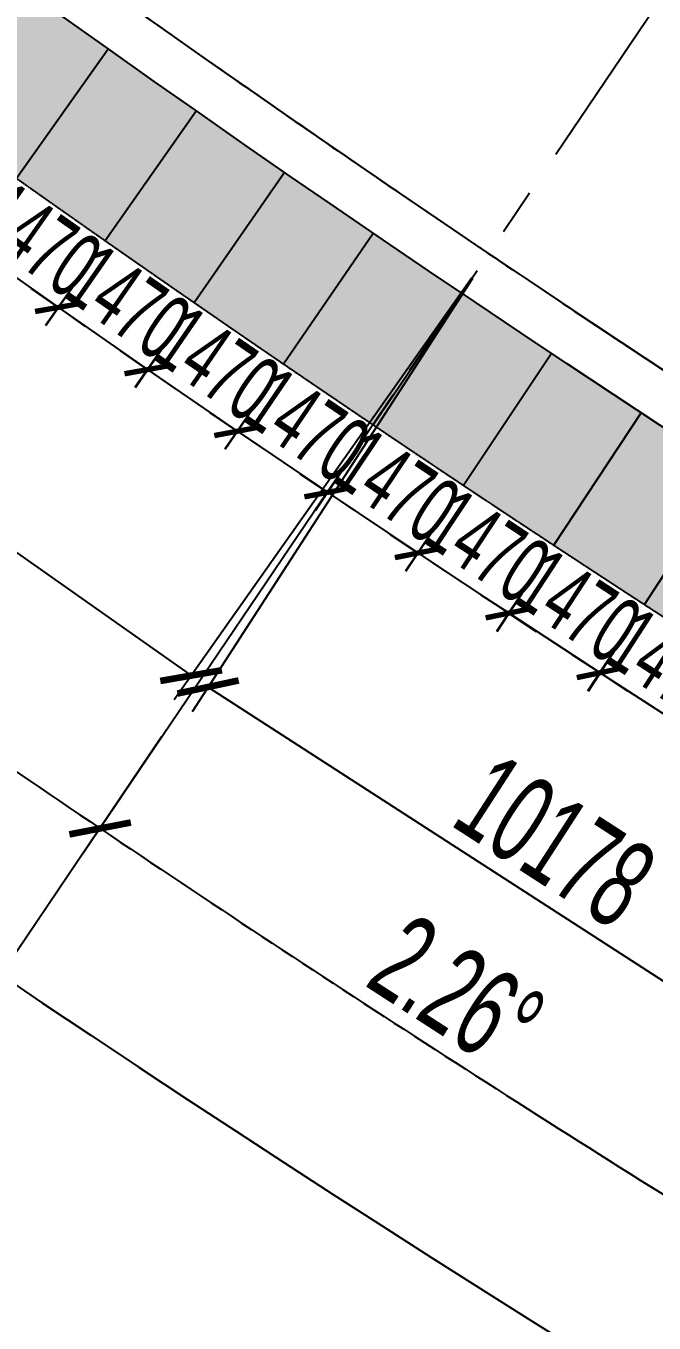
# Model space of a CAD drawing. Extents: x -668578 to 2331563, y -1202445 to 1620273.
# Drawn here: x 1567995 to 1576507, y 61932 to 79529 of the extents above; entities that cross this region are included whole.
import ezdxf
from ezdxf.enums import TextEntityAlignment as Align

# ---------------------------------------------------------------- set-up
doc = ezdxf.new("R2010")
doc.units = 0
doc.linetypes.add('CENTER2', pattern=[28.575000000000003, 19.05, -3.175, 3.175, -3.175])
doc.linetypes.add('DASH', pattern=[0.35, 0.25, -0.1])
doc.layers.get('0').update_dxf_attribs({"color": 8})
doc.layers.get('Defpoints').update_dxf_attribs({"color": 8})
for name, color, linetype in [('#填充层', 8, 'Continuous'), ('#幕墙线-平面', 8, 'Continuous'), ('#标注', 8, 'Continuous'), ('#轴线', 8, 'CENTER2'), ('dim', 8, 'Continuous')]:
    doc.layers.add(name, color=color, linetype=linetype)
doc.styles.add('JHZX', font='jrs.shx', dxfattribs={"width": 0.6, "bigfont": 'jhz.shx'})
doc.dimstyles.new('JZBZ-300', dxfattribs={"dimscale": 300, "dimtxt": 3, "dimasz": 1.5, "dimexe": 1, "dimexo": 1, "dimgap": 0.5, "dimtad": 1, "dimdec": 0, "dimdsep": 46, "dimtxsty": 'JHZX', "dimblk1": 'ARCHTICK', "dimblk2": 'ARCHTICK', "dimsah": 1, "dimcen": 0, "dimclrd": 1, "dimclre": 1, "dimclrt": 2, "dimazin": 2, "dimtfac": 1, "dimtdec": 0, "dimtix": 1, "dimtmove": 0, "dimatfit": 3, "dimfxl": 0, "dimtolj": 1, "dimlwd": -1, "dimlwe": -1, "dimarcsym": 0})
doc.dimstyles.new('JZBZ-400', dxfattribs={"dimscale": 400, "dimtxt": 3, "dimasz": 1.5, "dimexe": 1, "dimexo": 1, "dimgap": 0.5, "dimtad": 1, "dimdec": 0, "dimdsep": 46, "dimtxsty": 'JHZX', "dimblk1": 'ARCHTICK', "dimblk2": 'ARCHTICK', "dimsah": 1, "dimcen": 0, "dimclrd": 1, "dimclre": 1, "dimclrt": 2, "dimazin": 2, "dimtfac": 1, "dimtdec": 0, "dimtix": 1, "dimtmove": 0, "dimatfit": 3, "dimfxl": 0, "dimtolj": 1, "dimlwd": -1, "dimlwe": -1, "dimarcsym": 0})

# ---------------------------------------------------------------- blocks, each defined once
blk = doc.blocks.new('_ARCHTICK')
at = {"color": 0, "linetype": 'ByBlock', "const_width": 0.15}
blk.add_lwpolyline([(-0.5, -0.5), (0.5, 0.5)], dxfattribs=at)
blk = doc.blocks.new('*D2939')
at = {"layer": '#标注', "ltscale": 300, "transparency": 16777216}
for p, q in [((-1772.791618300945, -1481.365197545436), (-9341.748198340536, -7862.657879242006)), ((165913.7732030131, -92055.65823940704), (164727.0996400029, -101884.2800072265))]:
    blk.add_line(p, q, dxfattribs=at)
blk.add_arc((197092.1482162317, 166179.1797920645), 269610.2124900237, 220.1338192809485, 263.1156299250187, dxfattribs=at)
at = {"layer": 'Defpoints', "color": 0, "ltscale": 300, "transparency": 16777216}
for p in [(197092.1482162317, 166179.1797920645), (-1466.975190824596, -1223.535190204158), (40379.67516651106, -53208.30268940322), (165961.7196095993, -91658.54220838404)]:
    blk.add_point(p, dxfattribs=at)
at = {"layer": '#标注', "ltscale": 300, "transparency": 16777216, "xscale": 600, "yscale": 600, "zscale": 600}
for p, rotation in [((-9035.931770864163, -7604.827871900749), 130.1338192809485), ((164775.0460465892, -101487.1639762035), 353.1156299250187)]:
    blk.add_blockref('_ARCHTICK', p, dxfattribs=dict(at, rotation=rotation))
at = {"layer": '#标注', "ltscale": 300, "transparency": 16777216, "insert": (69341.55334645722, -70334.48968467087), "char_height": 1200, "attachment_point": 5, "rotation": 331.6247246029835, "style": 'JHZX'}
blk.add_mtext('\\A1;42.98°', dxfattribs=at)
blk = doc.blocks.new('*D2929')
at = {"layer": '#标注', "ltscale": 300, "transparency": 16777216}
for p, q in [((43129.16341758407, -43469.86493148574), (38689.80528959779, -49514.87108627793)), ((51524.5455123405, -49383.7940337945), (47327.25925499667, -55599.32201409565))]:
    blk.add_line(p, q, dxfattribs=at)
blk.add_arc((197092.1482162355, 166179.1797920583), 267210.2124900214, 233.7070209422216, 235.9692216820953, dxfattribs=at)
at = {"layer": 'Defpoints', "color": 0, "ltscale": 300, "transparency": 16777216}
for p in [(197092.1482162355, 166179.1797920583), (43365.92918441003, -43147.46460323013), (51748.40077939886, -49052.29920817842), (41774.68262465257, -51255.36792557062)]:
    blk.add_point(p, dxfattribs=at)
at = {"layer": '#标注', "ltscale": 300, "transparency": 16777216, "xscale": 600, "yscale": 600, "zscale": 600}
for p, rotation in [((38926.57105642366, -49192.47075802225), 143.7070209422216), ((47551.114522055, -55267.82718847955), 325.9692216820953)]:
    blk.add_blockref('_ARCHTICK', p, dxfattribs=dict(at, rotation=rotation))
at = {"layer": '#标注', "ltscale": 300, "transparency": 16777216, "insert": (43669.56857210046, -51618.69295769426), "char_height": 1200, "attachment_point": 5, "rotation": 324.8381213121585, "style": 'JHZX'}
blk.add_mtext('\\A1;2.26°', dxfattribs=at)
blk = doc.blocks.new('*D2930')
at = {"layer": '#标注', "ltscale": 300, "transparency": 16777216}
for p, q in [((51524.54551234051, -49383.7940337945), (47327.25925499615, -55599.32201409651)), ((60146.82246571455, -54961.72641185495), (56198.15034978064, -61338.08811119855))]:
    blk.add_line(p, q, dxfattribs=at)
blk.add_arc((197092.1482162355, 166179.1797920608), 267210.2124900245, 235.9692216820956, 238.2314223311194, dxfattribs=at)
at = {"layer": 'Defpoints', "color": 0, "ltscale": 300, "transparency": 16777216}
for p in [(197092.1482162355, 166179.1797920608), (51748.40077939886, -49052.29920817842), (60357.41831189766, -54621.65378788998), (50478.43420826914, -57216.69421584099)]:
    blk.add_point(p, dxfattribs=at)
at = {"layer": '#标注', "ltscale": 300, "transparency": 16777216, "xscale": 600, "yscale": 600, "zscale": 600}
for p, rotation in [((47551.11452205444, -55267.82718848043), 145.9692216820956), ((56408.74619596369, -60998.01548723358), 328.2314223311194)]:
    blk.add_blockref('_ARCHTICK', p, dxfattribs=dict(at, rotation=rotation))
at = {"layer": '#标注', "ltscale": 300, "transparency": 16777216, "insert": (52386.18470508435, -57504.93999137268), "char_height": 1200, "attachment_point": 5, "rotation": 327.10032200660754, "style": 'JHZX'}
blk.add_mtext('\\A1;2.26°', dxfattribs=at)
blk = doc.blocks.new('*U2924')
at = {"linetype": 'ByBlock'}
blk.add_line((-8.960830237663566e-17, -20), (0, 0), dxfattribs=at)
blk.add_circle((0, -24), 4, dxfattribs=at)
at = {"color": 253, "linetype": 'ByBlock', "style": 'JHZX', "width": 0.75}
blk.add_attdef('AXES', text='', height=4, dxfattribs=at).set_placement((0, -24), align=Align.MIDDLE_CENTER)
blk = doc.blocks.new('*D3010')
at = {"layer": '#标注', "transparency": 16777216}
for p, q in [((-101902.4539093961, -38889.51586184055), (-105706.1735905746, -44769.24346854811)), ((-105488.9056908381, -44433.39430635753), (-96943.20927168499, -49961.78538723463)), ((-93356.75749024296, -44417.90694271766), (-97160.47717142141, -50297.63454942522))]:
    blk.add_line(p, q, dxfattribs=at)
at = {"layer": 'Defpoints', "color": 0, "transparency": 16777216}
for p in [(-101685.1860096597, -38553.66669964996), (-93139.48959050654, -44082.05778052706), (-96943.20927168499, -49961.78538723463)]:
    blk.add_point(p, dxfattribs=at)
at = {"layer": '#标注', "transparency": 16777216, "xscale": 600, "yscale": 600, "zscale": 600}
for p, rotation in [((-105488.9056908381, -44433.39430635753), 147.1003207696899), ((-96943.20927168499, -49961.78538723463), 327.1003207696899)]:
    blk.add_blockref('_ARCHTICK', p, dxfattribs=dict(at, rotation=rotation))
at = {"layer": '#标注', "transparency": 16777216, "insert": (-100781.5216817887, -46525.8915224149), "char_height": 1200, "attachment_point": 5, "rotation": 327.1003207696899, "style": 'JHZX'}
blk.add_mtext('\\A1;10178', dxfattribs=at)
blk = doc.blocks.new('*D3011')
at = {"layer": '#标注', "transparency": 16777216}
for p, q in [((-110236.3580927239, -33019.27502238589), (-114269.2012012674, -38744.27778255411)), ((-114038.8458056015, -38417.26648047476), (-105718.0291182092, -44278.66945981896)), ((-101915.5414053316, -38880.6780017301), (-105948.3845138751, -44605.68076189831))]:
    blk.add_line(p, q, dxfattribs=at)
at = {"layer": 'Defpoints', "color": 0, "transparency": 16777216}
for p in [(-110006.002697058, -32692.26372030654), (-101685.1860096657, -38553.66669965075), (-105718.0291182092, -44278.66945981896)]:
    blk.add_point(p, dxfattribs=at)
at = {"layer": '#标注', "transparency": 16777216, "xscale": 600, "yscale": 600, "zscale": 600}
for p, rotation in [((-114038.8458056015, -38417.26648047476), 144.8381225946805), ((-105718.0291182092, -44278.66945981896), 324.8381225946805)]:
    blk.add_blockref('_ARCHTICK', p, dxfattribs=dict(at, rotation=rotation))
at = {"layer": '#标注', "transparency": 16777216, "insert": (-109417.7266705737, -40693.94536598814), "char_height": 1200, "attachment_point": 5, "rotation": 324.8381225946805, "style": 'JHZX'}
blk.add_mtext('\\A1;10178', dxfattribs=at)
blk = doc.blocks.new('*U576')
at = {"layer": '#幕墙线-平面', "ltscale": 300}
blk.add_lwpolyline([(-2.021426355838275e-10, 0.002538945773403268), (6.263339929546419e-05, -2149.999906919618)], dxfattribs=at)
blk = doc.blocks.new('*U577')
at = {"layer": '#幕墙线-平面', "color": 0, "linetype": 'ByBlock', "lineweight": -2, "transparency": 16777216}
for p, rotation in [((1567866.567807307, 77463.78002649575), 144.677158665106), ((1569068.342115068, 76617.23836572847), 145.0003543246287), ((1570274.872474192, 75777.48913963654), 145.3235499841515), ((1571486.120494257, 74944.55906808321), 145.6467456436732), ((1572702.047634732, 74118.47465395456), 145.9699413031959), ((1573922.6152062, 73299.26218231503), 146.2931369627187), ((1575147.784371592, 72486.94771957229), 146.6163326222415), ((1576377.516147422, 71681.55711264661), 146.9395282817642)]:
    blk.add_blockref('*U576', p, dxfattribs=dict(at, rotation=rotation))
blk = doc.blocks.new('*D3291')
at = {"layer": '#标注', "ltscale": 300, "transparency": 16777216}
for p, q in [((46251.39002440154, -46699.26999034322), (45614.27037524436, -47603.74013592117)), ((45787.03456536702, -47358.47999930851), (45419.14436044804, -47099.33371412452)), ((45787.03456536702, -47358.47999930851), (46988.8150947152, -48205.02865872609)), ((47453.17055374971, -47545.8186497608), (46816.05090459253, -48450.28879533875)), ((46988.8150947152, -48205.02865872609), (47356.70529963418, -48464.17494391008))]:
    blk.add_line(p, q, dxfattribs=at)
at = {"layer": 'Defpoints', "color": 0, "ltscale": 300, "transparency": 16777216}
for p in [(46424.1542145242, -46454.00985373056), (47625.93474387238, -47300.55851314814), (46988.8150947152, -48205.02865872609)]:
    blk.add_point(p, dxfattribs=at)
at = {"layer": '#标注', "ltscale": 300, "transparency": 16777216, "xscale": 450, "yscale": 450, "zscale": 450}
for p, rotation in [((45787.03456536702, -47358.47999930851), 324.8386731334821), ((46988.8150947152, -48205.02865872609), 144.8386731334821)]:
    blk.add_blockref('_ARCHTICK', p, dxfattribs=dict(at, rotation=rotation))
at = {"layer": '#标注', "ltscale": 300, "transparency": 16777216, "insert": (46733.45321028643, -47291.23405579197), "char_height": 900, "attachment_point": 5, "rotation": 324.8386731334821, "style": 'JHZX'}
blk.add_mtext('\\A1;1470', dxfattribs=at)
blk = doc.blocks.new('*D3292')
at = {"layer": '#标注', "ltscale": 300, "transparency": 16777216}
for p, q in [((47454.55049029922, -47546.78232019316), (46822.54291159484, -48454.83194000723)), ((46993.920890018, -48208.60117728334), (46624.57474593216, -47951.53420964858)), ((46993.920890018, -48208.60117728334), (48200.4575105022, -49048.35736625297)), ((48661.08711078342, -48386.53850916279), (48029.07953207903, -49294.58812897686)), ((48200.4575105022, -49048.35736625297), (48569.80365458803, -49305.42433388773))]:
    blk.add_line(p, q, dxfattribs=at)
at = {"layer": 'Defpoints', "color": 0, "ltscale": 300, "transparency": 16777216}
for p in [(47625.92846872238, -47300.55155746927), (48832.46508920658, -48140.3077464389), (48200.4575105022, -49048.35736625297)]:
    blk.add_point(p, dxfattribs=at)
at = {"layer": '#标注', "ltscale": 300, "transparency": 16777216, "xscale": 450, "yscale": 450, "zscale": 450}
for p, rotation in [((46993.920890018, -48208.60117728334), 325.1618688199154), ((48200.4575105022, -49048.35736625297), 145.1618688199154)]:
    blk.add_blockref('_ARCHTICK', p, dxfattribs=dict(at, rotation=rotation))
at = {"layer": '#标注', "ltscale": 300, "transparency": 16777216, "insert": (47939.94515710644, -48136.01774632038), "char_height": 900, "attachment_point": 5, "rotation": 325.1618688199154, "style": 'JHZX'}
blk.add_mtext('\\A1;1470', dxfattribs=at)
blk = doc.blocks.new('*D3293')
at = {"layer": '#标注', "ltscale": 300, "transparency": 16777216}
for p, q in [((48662.47246125, -48387.49438031907), (48035.59706276206, -49299.09458126121)), ((48205.58337643284, -49051.90102720969), (47834.79304535557, -48796.92155670353)), ((48205.58337643284, -49051.90102720969), (49416.83769742616, -49884.83802564187)), ((49873.72678224332, -49220.43137875124), (49246.85138375538, -50132.03157969339)), ((49416.83769742616, -49884.83802564187), (49787.62802850343, -50139.81749614804))]:
    blk.add_line(p, q, dxfattribs=at)
at = {"layer": 'Defpoints', "color": 0, "ltscale": 300, "transparency": 16777216}
for p in [(48832.45877492078, -48140.30082626755), (50043.71309591409, -48973.23782469973), (49416.83769742616, -49884.83802564187)]:
    blk.add_point(p, dxfattribs=at)
at = {"layer": '#标注', "ltscale": 300, "transparency": 16777216, "xscale": 450, "yscale": 450, "zscale": 450}
for p, rotation in [((48205.58337643284, -49051.90102720969), 325.4850645063475), ((49416.83769742616, -49884.83802564187), 145.4850645063475)]:
    blk.add_blockref('_ARCHTICK', p, dxfattribs=dict(at, rotation=rotation))
at = {"layer": '#标注', "ltscale": 300, "transparency": 16777216, "insert": (49151.18316427105, -48973.98241832275), "char_height": 900, "attachment_point": 5, "rotation": 325.4850645063475, "style": 'JHZX'}
blk.add_mtext('\\A1;1470', dxfattribs=at)
blk = doc.blocks.new('*D3278')
at = {"layer": '#标注', "ltscale": 300, "transparency": 16777216}
for p, q in [((49875.11750254652, -49221.37942021657), (49253.39423074087, -50136.50119619995)), ((49421.98347088755, -49888.35271623933), (49049.76075094662, -49635.46885601932)), ((49421.98347088755, -49888.35271623933), (50637.91695165136, -50714.44402102349)), ((51091.05098331034, -50047.47072500073), (50469.32771150469, -50962.59250098411)), ((50637.91695165136, -50714.44402102349), (51010.1396715923, -50967.3278812435))]:
    blk.add_line(p, q, dxfattribs=at)
at = {"layer": 'Defpoints', "color": 0, "ltscale": 300, "transparency": 16777216}
for p in [(50043.7067426932, -48973.23094025595), (51259.64022345701, -49799.32224504011), (50637.91695165136, -50714.44402102349)]:
    blk.add_point(p, dxfattribs=at)
at = {"layer": '#标注', "ltscale": 300, "transparency": 16777216, "xscale": 450, "yscale": 450, "zscale": 450}
for p, rotation in [((49421.98347088755, -49888.35271623933), 325.8082601927806), ((50637.91695165136, -50714.44402102349), 145.8082601927806)]:
    blk.add_blockref('_ARCHTICK', p, dxfattribs=dict(at, rotation=rotation))
at = {"layer": '#标注', "ltscale": 300, "transparency": 16777216, "insert": (50367.12869156282, -49805.10140871016), "char_height": 900, "attachment_point": 5, "rotation": 325.80826019278055, "style": 'JHZX'}
blk.add_mtext('\\A1;1470', dxfattribs=at)
blk = doc.blocks.new('*D3279')
at = {"layer": '#标注', "ltscale": 300, "transparency": 16777216}
for p, q in [((51092.44702919961, -50048.41090660972), (50475.89566660445, -50967.02513949887)), ((50643.08246890864, -50717.92962943234), (50269.43920380886, -50467.14942597606)), ((50643.08246890864, -50717.92962943234), (51863.65641981841, -51537.14895528009)), ((52313.02098010939, -50867.63023245748), (51696.46961751422, -51786.24446534662)), ((51863.65641981841, -51537.14895528009), (52237.29968491819, -51787.92915873638))]:
    blk.add_line(p, q, dxfattribs=at)
at = {"layer": 'Defpoints', "color": 0, "ltscale": 300, "transparency": 16777216}
for p in [(51259.6338315038, -49799.3153965432), (52480.20778241358, -50618.53472239096), (51863.65641981841, -51537.14895528009)]:
    blk.add_point(p, dxfattribs=at)
at = {"layer": '#标注', "ltscale": 300, "transparency": 16777216, "xscale": 450, "yscale": 450, "zscale": 450}
for p, rotation in [((50643.08246890864, -50717.92962943234), 326.1314558792085), ((51863.65641981841, -51537.14895528009), 146.1314558792085)]:
    blk.add_blockref('_ARCHTICK', p, dxfattribs=dict(at, rotation=rotation))
at = {"layer": '#标注', "ltscale": 300, "transparency": 16777216, "insert": (51587.7430489719, -50629.34827222317), "char_height": 900, "attachment_point": 5, "rotation": 326.1314558792085, "style": 'JHZX'}
blk.add_mtext('\\A1;1470', dxfattribs=at)
blk = doc.blocks.new('*D3280')
at = {"layer": '#标注', "ltscale": 300, "transparency": 16777216}
for p, q in [((52314.42230716384, -50868.56252429458), (51703.06247174469, -51790.63998482595)), ((51868.84151651194, -51540.60537059013), (51493.7895951582, -51291.93680343925)), ((51868.84151651194, -51540.60537059013), (53094.01710028919, -52352.92665087169)), ((53539.59789094109, -51680.88380457614), (52928.23805552194, -52602.96126510751)), ((53094.01710028919, -52352.92665087169), (53469.06902164292, -52601.59521802257))]:
    blk.add_line(p, q, dxfattribs=at)
at = {"layer": 'Defpoints', "color": 0, "ltscale": 300, "transparency": 16777216}
for p in [(52480.20135193109, -50618.52791005876), (53705.37693570834, -51430.84919034032), (53094.01710028919, -52352.92665087169)]:
    blk.add_point(p, dxfattribs=at)
at = {"layer": '#标注', "ltscale": 300, "transparency": 16777216, "xscale": 450, "yscale": 450, "zscale": 450}
for p, rotation in [((51868.84151651194, -51540.60537059013), 326.4546515656411), ((53094.01710028919, -52352.92665087169), 146.4546515656411)]:
    blk.add_blockref('_ARCHTICK', p, dxfattribs=dict(at, rotation=rotation))
at = {"layer": '#标注', "ltscale": 300, "transparency": 16777216, "insert": (52812.98739793506, -51446.69678225926), "char_height": 900, "attachment_point": 5, "rotation": 326.4546515656411, "style": 'JHZX'}
blk.add_mtext('\\A1;1470', dxfattribs=at)
blk = doc.blocks.new('*D3281')
at = {"layer": '#标注', "ltscale": 300, "transparency": 16777216}
for p, q in [((53541.00445457162, -51681.80817697663), (52934.85559910466, -52607.3195256918)), ((53099.22161143379, -52356.35376310452), (52722.77296755286, -52109.80474461081)), ((53099.22161143379, -52356.35376310452), (54328.95984438098, -53161.75115067809)), ((54770.7426875188, -52487.2055645502), (54164.59383205185, -53412.71691326537)), ((54328.95984438098, -53161.75115067809), (54705.40848826191, -53408.30016917179))]:
    blk.add_line(p, q, dxfattribs=at)
at = {"layer": 'Defpoints', "color": 0, "ltscale": 300, "transparency": 16777216}
for p in [(53705.37046690075, -51430.84241438934), (54935.10869984794, -52236.23980196291), (54328.95984438098, -53161.75115067809)]:
    blk.add_point(p, dxfattribs=at)
at = {"layer": '#标注', "ltscale": 300, "transparency": 16777216, "xscale": 450, "yscale": 450, "zscale": 450}
for p, rotation in [((53099.22161143379, -52356.35376310452), 326.7778472520731), ((54328.95984438098, -53161.75115067809), 146.7778472520731)]:
    blk.add_blockref('_ARCHTICK', p, dxfattribs=dict(at, rotation=rotation))
at = {"layer": '#标注', "ltscale": 300, "transparency": 16777216, "insert": (54042.82275256566, -52257.12093171673), "char_height": 900, "attachment_point": 5, "rotation": 326.77784725207306, "style": 'JHZX'}
blk.add_mtext('\\A1;1470', dxfattribs=at)
blk = doc.blocks.new('*D3282')
at = {"layer": '#标注', "ltscale": 300, "transparency": 16777216}
for p, q in [((54772.15444297106, -52488.1219881019), (54171.23585442573, -53417.03777627872)), ((54334.18360437669, -53165.14885078592), (53956.35021613749, -52920.72722585949)), ((54334.18360437669, -53165.14885078592), (55568.44535761777, -53963.59671882015)), ((56006.41619621214, -53286.56985613613), (55405.49760766681, -54215.48564431295)), ((55568.44535761777, -53963.59671882015), (55946.27874585698, -54208.01834374659))]:
    blk.add_line(p, q, dxfattribs=at)
at = {"layer": 'Defpoints', "color": 0, "ltscale": 300, "transparency": 16777216}
for p in [(54935.10219292202, -52236.23306260909), (56169.3639461631, -53034.68093064333), (55568.44535761777, -53963.59671882015)]:
    blk.add_point(p, dxfattribs=at)
at = {"layer": '#标注', "ltscale": 300, "transparency": 16777216, "xscale": 450, "yscale": 450, "zscale": 450}
for p, rotation in [((54334.18360437669, -53165.14885078592), 327.1010429384983), ((55568.44535761777, -53963.59671882015), 147.1010429384983)]:
    blk.add_blockref('_ARCHTICK', p, dxfattribs=dict(at, rotation=rotation))
at = {"layer": '#标注', "ltscale": 300, "transparency": 16777216, "insert": (55277.20998089915, -53060.59493381743), "char_height": 900, "attachment_point": 5, "rotation": 327.10104293849827, "style": 'JHZX'}
blk.add_mtext('\\A1;1470', dxfattribs=at)
blk = doc.blocks.new('A$Caccc0cd0')
at = {"layer": '#标注'}
for p1, p2, distance, picture, middle in [((-110006.002697058, -32692.26372030654), (-101685.1860096657, -38553.66669965074), -7002.819442343241, '*D3011', (-109417.7266705737, -40693.94536598814)), ((-101685.1860096597, -38553.66669964996), (-93139.48959050654, -44082.05778052706), -7002.819442343452, '*D3010', (-100781.5216817887, -46525.8915224149))]:
    dim = blk.add_aligned_dim(p1=p1, p2=p2, distance=distance, dimstyle='JZBZ-400', override={"dimclrd": 256, "dimclre": 256, "dimclrt": 256}, dxfattribs=at)
    dim.commit()
    dim.dimension.update_dxf_attribs({"geometry": picture, "text_midpoint": middle})
blk = doc.blocks.new('DSGDFG')
at = {"layer": '#标注', "ltscale": 300}
blk.add_arc((197092.151355247, 166179.1920613433), 257800.0000000007, 220.1360728823768, 263.1156295571803, dxfattribs=at)
at = {"layer": '#轴线', "ltscale": 200}
blk.add_line((91040.72196919634, 9133.5161413241), (51745.48963866313, -49056.60982769798), dxfattribs=at)
for radius in [212800.0000000004, 220600.0000000004, 228400.0000000004, 236200.0000000004, 244000.0000000004, 251800.0000000004, 257800.0000000004]:
    blk.add_arc((197092.1513552468, 166179.1920613431), radius, 218.4388923744016, 265.1405841852512, dxfattribs=at)
at = {"layer": '#标注', "ltscale": 300}
blk.add_blockref('A$Caccc0cd0', (154502.6209182295, -8915.558944611956), dxfattribs=at)
at = {"layer": '#标注', "linetype": 'ByBlock', "xscale": 400, "yscale": 400}
for p, rotation, values in [((48384.76791839348, -54020.80146330036), 325.9985947828763, {'AXES': 'S8'}), ((57192.05896700127, -59718.76540319133), 328.2606767129008, {'AXES': 'S9'})]:
    blk.add_blockref('*U2924', p, dxfattribs=dict(at, rotation=rotation)).add_auto_attribs(values)
at = {"layer": '#标注', "ltscale": 300}
for base, center, p1, p2, picture, middle in [((40379.67516651106, -53208.30268940322), (197092.1482162317, 166179.1797920645), (-1466.975190824596, -1223.535190204158), (165961.7196095993, -91658.54220838402), '*D2939', (69341.55334645722, -70334.48968467087)), ((41774.68262465257, -51255.36792557062), (197092.1482162355, 166179.1797920582), (43365.92918441002, -43147.46460323012), (51748.40077939886, -49052.29920817842), '*D2929', (43669.56857210045, -51618.69295769426)), ((50478.43420826914, -57216.69421584099), (197092.1482162355, 166179.1797920608), (51748.40077939886, -49052.29920817842), (60357.41831189767, -54621.65378788998), '*D2930', (52386.18470508435, -57504.93999137268))]:
    dim = blk.add_angular_dim_3p(base=base, center=center, p1=p1, p2=p2, dimstyle='JZBZ-400', override={"dimclrd": 256, "dimclre": 256, "dimclrt": 256}, dxfattribs=at)
    dim.commit()
    dim.dimension.update_dxf_attribs({"geometry": picture, "text_midpoint": middle})
blk = doc.blocks.new('D1')
at = {"layer": '#标注', "ltscale": 300}
for p1, p2, distance, picture, middle in [((46424.1542145242, -46454.00985373056), (47625.93474387238, -47300.55851314815), -1106.3397722146428, '*D3291', (46733.45321028643, -47291.23405579197)), ((47625.92846872238, -47300.55155746927), (48832.46508920658, -48140.30774643891), -1106.3397722147633, '*D3292', (47939.94515710644, -48136.01774632038)), ((48832.45877492079, -48140.30082626756), (50043.71309591411, -48973.23782469974), -1106.339772216089, '*D3293', (49151.18316427105, -48973.98241832275)), ((50043.7067426932, -48973.23094025595), (51259.64022345701, -49799.32224504011), -1106.339772214534, '*D3278', (50367.12869156282, -49805.10140871016)), ((51259.6338315038, -49799.3153965432), (52480.20778241358, -50618.53472239095), -1106.339772214876, '*D3279', (51587.7430489719, -50629.34827222317)), ((52480.20135193109, -50618.52791005875), (53705.37693570834, -51430.84919034032), -1106.3397722145357, '*D3280', (52812.98739793506, -51446.69678225926)), ((53705.37046690076, -51430.84241438935), (54935.10869984794, -52236.23980196292), -1106.339772214879, '*D3281', (54042.82275256566, -52257.12093171673)), ((54935.10219292203, -52236.2330626091), (56169.3639461631, -53034.68093064331), -1106.3397722144418, '*D3282', (55277.20998089915, -53060.59493381743))]:
    dim = blk.add_aligned_dim(p1=p1, p2=p2, distance=distance, dimstyle='JZBZ-300', override={"dimclrd": 256, "dimclre": 256, "dimclrt": 256}, dxfattribs=at)
    dim.commit()
    dim.dimension.update_dxf_attribs({"geometry": picture, "text_midpoint": middle})

msp = doc.modelspace()

# ---------------------------------------------------------------- hatches: boundary and pattern name
at = {"layer": '#填充层', "ltscale": 5}
h = msp.add_hatch(dxfattribs=at)
h.set_pattern_fill('DOTS', color=256, scale=300)
h.set_pattern_definition([(0, (1499898.777027618, 275661.4264817045), (238.125, 476.25), [0, -476.25])])
edge = h.paths.add_edge_path()
edge.add_arc((1718541.04347246, 290089.1825916904), 258450.0000122762, 224.2010680907206, 263.0036580566755)
edge.add_arc((1687376.985044699, 36144.25949104445), 2599.999999999618, 263.0036580561427, 353.115629925022)
edge.add_line((1689958.239246348, 35832.60784823389), (1699116.865503937, 111688.9142534468))
edge.add_arc((1675951.513029902, 114994.4315735811), 23399.99999999987, 351.8791540171561, 408.4110155012523)
edge.add_line((1691484.021918594, 132495.8934445993), (1690101.995247554, 131048.2174569779))
edge.add_arc((1675948.321140328, 114990.4893547565), 21405.07235536606, 48.60625955378568, 51.23890231349652)
edge.add_line((1689349.491480396, 131681.377768946), (1689159.609878179, 131449.1013408638))
edge.add_arc((1675949.607221914, 114985.3847495828), 21108.24801295796, 51.25746606330708, 104.0093023544159)
edge.add_line((1670839.73464989, 135465.7982335488), (1670192.590099086, 137674.7050877369))
edge.add_arc((1675951.513030889, 114994.4315731884), 23400.00000062333, 104.2473117498924, 212.3661627149257)
edge.add_line((1656186.838222372, 102467.7548493821), (1652038.789221159, 89843.20838746446))
edge.add_arc((1718541.043465732, 290089.1825787133), 210999.9999986069, 242.3756600973465, 251.62852708999202, ccw=False)
edge.add_line((1620706.153831682, 103141.7718726395), (1620179.691224763, 102119.3262593125))
edge.add_arc((1718541.04346532, 290089.1825779399), 212149.9999977291, 234.0851270116521, 242.37772087812482, ccw=False)
edge.add_line((1594097.542817536, 118271.1461394996), (1594778.255679421, 119198.0699989475))
edge.add_arc((1718541.04346347, 290089.1825760542), 210999.9999950733, 233.5227855587175, 234.0871865955971, ccw=False)
edge.add_arc((1601139.379293661, 142933.1030267347), 23899.9999999685, 250.3460703162144, 257.1003230833905)
edge.add_line((1595803.83288865, 119636.280398778), (1596334.551120201, 119514.7328470948))
edge.add_arc((1590954.355791283, 96022.95772849166), 24100.00000000698, 56.67752398748638, 77.10032308337088, ccw=False)
edge.add_arc((1718541.043459417, 290089.1825656286), 208149.9999842003, 236.6775239869844, 251.6257060700821)
edge.add_line((1652927.316339129, 92551.18291288603), (1655362.302962887, 99959.25135525523))
edge.add_arc((1675951.512233832, 114994.4316696944), 25494.55207471757, -6.884370074981291, 216.1386244719837, ccw=False)
edge.add_line((1701262.250565385, 111938.5012709214), (1691785.922599286, 33450.83100518363))
edge.add_arc((1689205.315513597, 33761.66306029755), 2599.259413216486, 263.4547283034507, 353.1318561132468, ccw=False)
edge.add_arc((1718541.053828594, 290089.2039390777), 260600.0223987816, 224.7692622454333, 263.4709527714301, ccw=False)
edge.add_arc((1535374.285491531, 108391.8001744133), 2599.999999823963, 144.4518068245103, 224.7692605196787, ccw=False)

# ---------------------------------------------------------------- linework, layer by layer
at = {"layer": '#幕墙线-平面', "ltscale": 300}
msp.add_lwpolyline([(1687060.289512337, 33563.6192701261, -0.1896724665705532), (1520685.200405335, 123807.8911893588, -0.4137557307421613), (1520999.729779983, 127468.4832556868), (1553033.76597313, 154475.9787489982, -0.4142820029461422), (1557191.102681616, 154121.5518412802, 0.06101702159663614), (1594778.255679421, 119198.0699989475), (1594097.542817536, 118271.1461394997, 0.03619906562373296), (1620179.691224763, 102119.3262593125), (1620706.153831682, 103141.7718726394, 0.04039519900043325), (1652038.789221159, 89843.20838746446), (1656186.838222372, 102467.7548493822, -0.5101788404661648), (1670192.590099086, 137674.7050877369), (1670839.73464989, 135465.7982335488, -0.2343261784634417), (1689159.609878179, 131449.1013408638), (1689349.491480396, 131681.377768946, -0.01148757632340535), (1690101.995247555, 131048.2174569779), (1691484.021918594, 132495.8934445993, -0.2517943818826403), (1699116.865503937, 111688.9142534462), (1689958.239246348, 35832.60784823413, -0.4147747798173004), (1687060.388975351, 33563.60706794064, 0.4147747798173004)], format="xyb", dxfattribs=at)
at = {"layer": '#幕墙线-平面', "linetype": 'DASH'}
msp.add_lwpolyline([(1701260.772420367, 111938.6666949292, 1.469013519983646), (1655360.824817874, 99959.41677931677), (1652925.838194116, 92551.34833694746, -0.06531639655468416), (1604192.228229745, 116160.8885729812, 0.08934789545122705), (1596333.072975181, 119514.8982711581), (1595802.354743637, 119636.4458228394, -0.1125361045484937), (1586232.723067736, 124250.5045660065, -0.0289167358602207), (1567982.280702303, 140623.209537493, 0.4135317777768934), (1564309.650820475, 140640.842018419), (1533545.329197164, 110241.3772921534, 0.4147813150809291), (1533526.940849237, 106560.9066498611, 0.1704931411937264), (1688909.029618458, 31179.34172008293, 0.4123966734240728), (1691784.445578917, 33451.00576550497), (1701260.771450383, 111938.6585777536)], format="xyb", dxfattribs=at)

# ---------------------------------------------------------------- block references
at = {"layer": '#幕墙线-平面'}
msp.add_blockref('*U577', (0, 0), dxfattribs=at)
at = {"layer": '#标注'}
msp.add_blockref('DSGDFG', (1521448.890479225, 123909.9869659723), dxfattribs=at)
at = {"layer": 'dim'}
msp.add_blockref('D1', (1521442.407339764, 123917.7928293626), dxfattribs=at)

doc.saveas('drawing.dxf')
